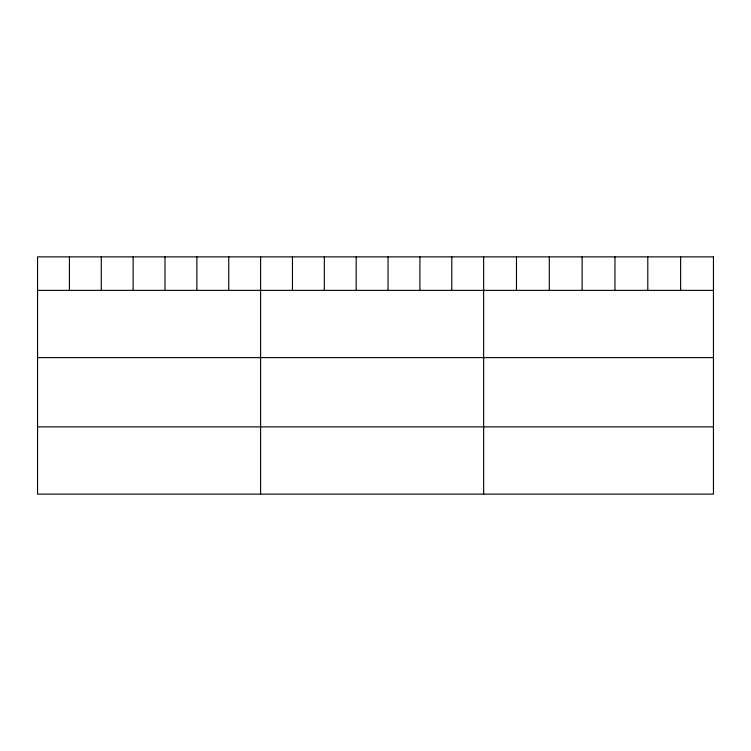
<?xml version="1.0" encoding="UTF-8"?>
<svg xmlns="http://www.w3.org/2000/svg" width="751" height="751" viewBox="0 0 751 751"><rect width="100%" height="100%" fill="white"/><g stroke="black" fill="none" stroke-linecap="round" stroke-linejoin="round"><path stroke-width="1.13" d="M37.55 290.374L713.45 290.374M37.55 357.617L713.45 357.617M37.55 426.887L713.45 426.887M680.622 256.87L680.622 290.374M647.794 256.87L647.794 290.374M614.966 256.87L614.966 290.374M582.128 256.87L582.128 290.374M549.3 256.87L549.3 290.374M516.472 256.87L516.472 290.374M483.644 256.87L483.644 494.13M451.783 256.87L451.783 290.374M419.912 256.87L419.912 290.374M388.051 256.87L388.051 290.374M356.19 256.87L356.19 290.374M324.329 256.87L324.329 290.374M292.458 256.87L292.458 290.374M260.597 256.87L260.597 494.13M228.736 256.87L228.736 290.374M196.865 256.87L196.865 290.374M165.004 256.87L165.004 290.374M133.143 256.87L133.143 290.374M101.282 256.87L101.282 290.374M69.411 256.87L69.411 290.374M713.45 256.87L37.55 256.87L37.55 494.13L713.45 494.13L713.45 256.87"/></g></svg>
